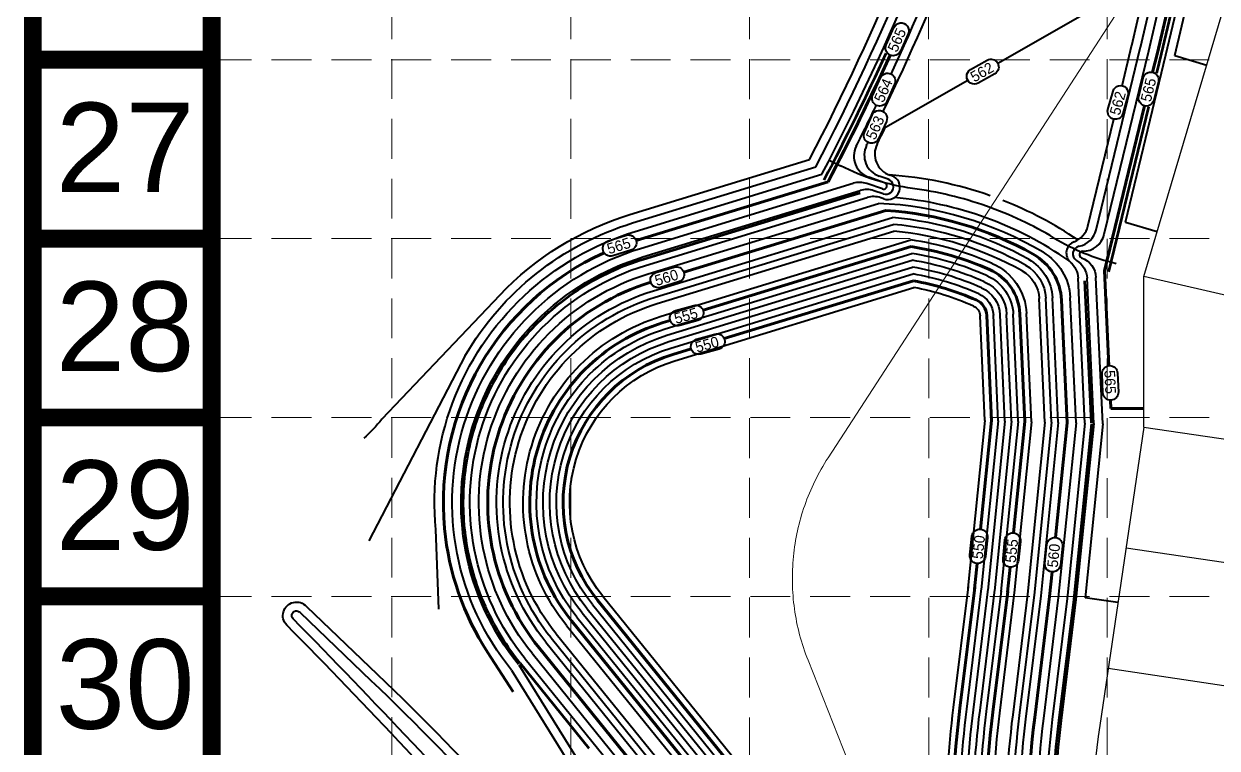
# Model space of a CAD drawing. Header units: feet. Extents: x 10084 to 13321, y 3329 to 8503.
# Drawn here: x 10084 to 10623, y 6009 to 6336 of the extents above; entities that cross this region are included whole.
import ezdxf
from ezdxf.enums import TextEntityAlignment as Align

# ---------------------------------------------------------------- set-up
doc = ezdxf.new("R2010")
doc.units = ezdxf.units.FT
doc.header["$LTSCALE"] = 40
doc.header["$MEASUREMENT"] = 0
for name, pattern in [('DASHED', [0.75, 0.5, -0.25]), ('DGN Style 3', [204.068222, 145.763016, -58.305206]), ('DGN Style 4', [233.366589, 116.610413, -58.305206, 0.145763, -58.305206]), ('HIDDEN', [0.375, 0.25, -0.125])]:
    doc.linetypes.add(name, pattern=pattern)
for name, color, linetype in [('BASE', 7, 'Continuous'), ('GRID', 254, 'DASHED'), ('Level 1', 7, 'Continuous'), ('LOT', 7, 'Continuous')]:
    doc.layers.add(name, color=color, linetype=linetype)
doc.styles.get("Standard").update_dxf_attribs({"font": 'ARIAL.TTF'})
doc.styles.add('Style-CHAR_FAST_FONT', font='CHAR_FAST_FONT.shx')

msp = doc.modelspace()

# ---------------------------------------------------------------- linework, layer by layer
at = {"layer": 'BASE', "const_width": 8.07}
for points in [[(13316.92, 3333.45), (13316.92, 8498.87), (10088.53, 8498.87), (10088.53, 3333.45)], [(13236.21, 3414.16), (13236.21, 8418.16), (10169.24, 8418.16), (10169.24, 3414.16)]]:
    msp.add_lwpolyline(points, close=True, dxfattribs=at)
for points in [[(10169.24, 6319.71), (10088.53, 6319.71)], [(10169.24, 6239), (10088.53, 6239)], [(10169.24, 6158.29), (10088.53, 6158.29)], [(10169.24, 6077.58), (10088.53, 6077.58)]]:
    msp.add_lwpolyline(points, dxfattribs=at)
at = {"layer": 'GRID', "color": 252, "linetype": 'HIDDEN', "lineweight": 0, "ltscale": 1.8}
for p, q in [((10250.68, 3737.01), (10250.25, 8415.13)), ((10331.74, 3736.99), (10330.73, 8415.09)), ((10412.2, 3736.98), (10411.46, 8414.88)), ((10493.34, 3736.97), (10492.06, 8414.76)), ((10573.32, 3736.96), (10572.98, 8415.38)), ((10169.24, 6319.71), (13236.21, 6319.71)), ((10169.24, 6239), (13236.21, 6239)), ((10169.24, 6158.29), (13236.21, 6158.29)), ((10169.24, 6077.58), (13236.21, 6077.58))]:
    msp.add_line(p, q, dxfattribs=at)
at = {"layer": 'Level 1', "color": 5, "linetype": 'Continuous', "lineweight": 40}
for p, q in [((10588.15, 6325.18), (10607.02, 6406.22)), ((10591.93, 6323.76), (10610.93, 6405.37)), ((10599.71, 6321.91), (10618.75, 6403.68)), ((10603.74, 6321.55), (10622.66, 6402.83)), ((10584.26, 6326.09), (10591.03, 6355.16)), ((10523.78, 6318.2), (10576.96, 6348.56)), ((10568.23, 6243), (10588.24, 6325.52)), ((10579.88, 6308.01), (10584.35, 6326.46)), ((10571.84, 6240.93), (10591.93, 6323.76)), ((10581.4, 6246.41), (10599.71, 6321.91)), ((10603.74, 6321.55), (10618.11, 6317.28)), ((10473.17, 6289.3), (10510.26, 6310.48)), ((10564.5, 6244.61), (10576.21, 6292.89)), ((10357.91, 6249.88), (10438.95, 6274.68)), ((10359.08, 6246.05), (10441.73, 6271.34)), ((10447.84, 6274.45), (10452.91, 6271.85)), ((10360.26, 6242.23), (10444.5, 6268.01)), ((10472.76, 6264.24), (10465.64, 6266.7)), ((10474.35, 6265.81), (10470.35, 6267.19)), ((10476.01, 6267.35), (10475.07, 6267.68)), ((10362.6, 6234.58), (10458.56, 6263.95)), ((10363.77, 6230.75), (10461.73, 6260.73)), ((10471.84, 6261.39), (10464.75, 6263.84)), ((10472.13, 6259.17), (10467.92, 6260.62)), ((10364.94, 6226.93), (10464.91, 6257.52)), ((10472.42, 6256.95), (10471.1, 6257.41)), ((10366.11, 6223.1), (10470.01, 6254.9)), ((10368.45, 6215.45), (10476.35, 6248.48)), ((10369.33, 6212.58), (10476.67, 6245.44)), ((10581.4, 6246.41), (10595.78, 6242.14)), ((10370.21, 6209.71), (10476.98, 6242.39)), ((10371.96, 6203.98), (10484.57, 6238.44)), ((10373.72, 6198.24), (10485.01, 6232.3)), ((10374.6, 6195.37), (10485.22, 6229.23)), ((10375.47, 6192.5), (10485.42, 6226.15)), ((10376.35, 6189.63), (10485.61, 6223.07)), ((10563.13, 6155.7), (10560.1, 6221.18)), ((10567.14, 6155.59), (10564.11, 6221.08)), ((10571.15, 6155.48), (10568.09, 6221.47)), ((10299.15, 6213.53), (10245.91, 6157.53)), ((10378.11, 6183.9), (10485.97, 6216.91)), ((10545.09, 6156.2), (10542.5, 6212.01)), ((10548.09, 6156.11), (10545.5, 6212.14)), ((10551.1, 6156.03), (10548.5, 6212.28)), ((10559.12, 6155.81), (10556.5, 6212.48)), ((10518.02, 6156.93), (10515.84, 6204.22)), ((10524.04, 6156.77), (10521.83, 6204.5)), ((10527.05, 6156.69), (10524.83, 6204.64)), ((10530.05, 6156.61), (10527.82, 6204.78)), ((10533.06, 6156.52), (10530.82, 6204.91)), ((10539.07, 6156.36), (10536.81, 6205.19)), ((10283.61, 6186.19), (10240.13, 6102.57)), ((10518.02, 6156.93), (10510.36, 6081.21)), ((10524.04, 6156.77), (10516.33, 6080.6)), ((10527.05, 6156.69), (10519.31, 6080.3)), ((10530.05, 6156.61), (10522.3, 6080)), ((10533.06, 6156.52), (10525.28, 6079.7)), ((10539.07, 6156.36), (10531.25, 6079.09)), ((10545.09, 6156.2), (10537.22, 6078.49)), ((10548.09, 6156.11), (10540.21, 6078.18)), ((10551.1, 6156.03), (10543.19, 6077.88)), ((10559.12, 6155.81), (10551.14, 6076.99)), ((10563.13, 6155.7), (10555.12, 6076.55)), ((10567.14, 6155.59), (10559.09, 6076.1)), ((10571.15, 6155.48), (10563.2, 6076.96)), ((10271.73, 6071.75), (10270.28, 6107.78)), ((10345.64, 6077.67), (10455.31, 5942.21)), ((10510.44, 6081.91), (10503.75, 6027.46)), ((10516.39, 6081.18), (10509.7, 6026.73)), ((10519.37, 6080.81), (10512.68, 6026.36)), ((10522.35, 6080.44), (10515.66, 6026)), ((10525.33, 6080.08), (10518.64, 6025.63)), ((10531.28, 6079.35), (10524.59, 6024.9)), ((10537.24, 6078.61), (10530.55, 6024.17)), ((10540.21, 6078.25), (10533.52, 6023.8)), ((10543.19, 6077.88), (10536.5, 6023.43)), ((10338.65, 6072.01), (10448.32, 5936.54)), ((10340.98, 6073.9), (10450.65, 5938.43)), ((10551.14, 6076.99), (10544.44, 6022.46)), ((10555.12, 6076.55), (10548.41, 6021.97)), ((10559.09, 6076.1), (10552.38, 6021.48)), ((10578.04, 6074.76), (10563.2, 6076.96)), ((10333.98, 6068.23), (10443.65, 5932.77)), ((10336.31, 6070.12), (10445.98, 5934.66)), ((10329.32, 6064.46), (10438.99, 5928.99)), ((10319.99, 6056.91), (10429.66, 5921.44)), ((10322.32, 6058.8), (10431.99, 5923.33)), ((10324.66, 6060.68), (10434.33, 5925.22)), ((10313.77, 6051.87), (10423.44, 5916.41)), ((10307.71, 6046.65), (10338.75, 5996.69)), ((10310.67, 6049.36), (10420.34, 5913.89)), ((10304.45, 6044.32), (10335.35, 5994.58))]:
    msp.add_line(p, q, dxfattribs=at)
at = {"layer": 'Level 1', "color": 5, "linetype": 'Continuous', "lineweight": 70}
for p, q in [((10595.82, 6322.84), (10614.84, 6404.52)), ((10593.69, 6314.07), (10595.82, 6322.84)), ((10571.96, 6224.45), (10590.02, 6298.94)), ((10360.65, 6238.16), (10447.27, 6264.67)), ((10382.17, 6223.83), (10473.28, 6251.72)), ((10390.93, 6206.65), (10484.79, 6235.37)), ((10573.94, 6181.65), (10571.96, 6224.45)), ((10400.4, 6193.86), (10485.79, 6219.99)), ((10555.11, 6155.92), (10552.55, 6211.29)), ((10372.84, 6201.11), (10376.05, 6202.09)), ((10521.03, 6156.85), (10518.83, 6204.36)), ((10536.07, 6156.44), (10533.82, 6205.05)), ((10377.23, 6186.76), (10385.53, 6189.31)), ((10574.83, 6162.36), (10574.66, 6166.1)), ((10589.77, 6162.36), (10574.83, 6162.36)), ((10521.03, 6156.85), (10516.08, 6107.89)), ((10536.07, 6156.44), (10530.98, 6106.21)), ((10555.11, 6155.92), (10549.86, 6104.08)), ((10514.51, 6092.4), (10513.34, 6080.9)), ((10529.42, 6090.72), (10528.27, 6079.39)), ((10548.3, 6088.59), (10547.17, 6077.44)), ((10513.42, 6081.54), (10506.73, 6027.09)), ((10528.3, 6079.71), (10521.61, 6025.26)), ((10547.17, 6077.44), (10540.47, 6022.95)), ((10343.31, 6075.78), (10452.98, 5940.32)), ((10331.65, 6066.35), (10441.32, 5930.88)), ((10293.64, 6052.42), (10305.2, 6034.56)), ((10316.88, 6054.39), (10426.55, 5918.93))]:
    msp.add_line(p, q, dxfattribs=at)
at = {"layer": 'Level 1', "color": 5, "linetype": 'DGN Style 3', "lineweight": 53}
for p, q in [((10597.73, 6322.4), (10616.75, 6404.08)), ((10595.6, 6313.61), (10597.73, 6322.38)), ((10573.87, 6223.98), (10591.93, 6298.47)), ((10364.06, 6229.79), (10456.7, 6258.15)), ((10456.7, 6258.15), (10461.71, 6259.68)), ((10566.13, 6155.84), (10563.16, 6220.02)), ((10566.11, 6155.4), (10558.1, 6076.24)), ((10558.1, 6076.18), (10551.39, 6021.61)), ((10308.34, 6047.47), (10339.41, 6009.08))]:
    msp.add_line(p, q, dxfattribs=at)
at = {"layer": 'Level 1', "color": 5, "linetype": 'DGN Style 4', "lineweight": 0, "flags": 128}
msp.add_lwpolyline([(10383.02, 4417.29), (10357.22, 4464.9), (10348.92, 4476.64), (10350.27, 4482), (10361.98, 4504.31), (10365.95, 4517.21), (10365, 4530.49), (10360.26, 4543.29), (10356.43, 4548.43), (10353.41, 4561), (10358.84, 4581.6), (10352.24, 4597.04), (10340.12, 4616.39), (10338.56, 4624.19), (10337.46, 4634.69), (10340.98, 4648.48), (10348.46, 4663.24), (10353.26, 4668.28), (10367.58, 4667.19), (10380.29, 4662.8), (10388.63, 4662.8), (10400.23, 4670.54), (10402.57, 4688.47), (10397.97, 4710.36), (10397.54, 4715.05), (10407.58, 4753.66), (10405.68, 4787.24), (10399.89, 4813.86), (10398.63, 4831.42), (10391.61, 4854.93), (10390.47, 4857.75), (10404.96, 4907.14), (10407.03, 4919.55), (10407.3, 4946.66), (10405.36, 4949.01), (10393.89, 4958), (10390.94, 4962.57), (10385.7, 4975.14), (10367.22, 4996.07), (10365.12, 4999.13), (10362.08, 5007.07), (10364.98, 5016.33), (10377.97, 5024.34), (10388.9, 5028.49), (10434.57, 5044.68), (10442.06, 5047.79), (10440.75, 5092.62), (10429, 5096.65), (10397.03, 5092.57), (10393.89, 5092.49), (10379.64, 5095.86), (10362.17, 5103.54), (10352.93, 5107.61), (10349.4, 5111.22), (10345.33, 5121.1), (10344.87, 5126.73), (10345.64, 5138.64), (10352.32, 5152.12), (10339.86, 5178.8), (10334.98, 5191.66), (10329.62, 5207), (10328.65, 5223.44), (10328.1, 5236.03), (10327.56, 5244.34), (10327.8, 5250.53), (10328.18, 5254.82), (10328.3, 5255.91), (10334.35, 5259.39), (10352.91, 5267.02), (10359.98, 5268.53), (10361.77, 5267.81), (10369.64, 5261.65), (10381.08, 5262.43), (10410.29, 5271.06), (10411.96, 5272.03), (10413.04, 5274.66), (10413.37, 5278.87), (10407.31, 5286.76), (10412.4, 5296.86), (10429.54, 5313.5), (10460.69, 5322.47, 0.526006), (10474.6, 5367.54), (10468.81, 5374.75), (10462.02, 5385.96), (10461.6, 5390.51), (10462.64, 5403.36), (10465.16, 5408.55), (10477.58, 5435.89, 0.219227), (10496.42, 5518.4), (10485.55, 5570.13, -0.040843), (10481.92, 5598.95), (10478.83, 5669.48, -0.248738), (10491.96, 5697.1), (10491.96, 5697.1, 0), (10491.96, 5697.1), (10524.93, 5721.61), (10533.96, 5748.05, 0.143258), (10535.2, 5776.1), (10521.01, 5833.06, 0.033522), (10508.71, 5871.31), (10438.22, 6048.76, -0.243018), (10447.26, 6140.1), (10578.7, 6342.73, 0.090209), (10592.49, 6375.76), (10681.21, 6780.89, 0.136381), (10678.24, 6834.37), (10658.16, 6893.64, -0.103944), (10653.26, 6934.48), (10655.92, 6964.74, -0.039323), (10661.12, 6995.72, 0.042401), (10666.52, 7029.14), (10684.75, 7270.54, -0.008679), (10687.97, 7305.11), (10701.34, 7426.03, 0.012694), (10705.63, 7476.62), (10736.5, 7996.01, 0.187552), (10683.2, 8161.58), (10666.07, 8182.66)], format="xyb", dxfattribs=at)
at = {"layer": 'Level 1', "color": 5, "linetype": 'Continuous', "lineweight": 40, "flags": 128}
for points in [[(10483.39, 6331.43), (10479.89, 6323.6), (10479.89, 6323.6), (10479.89, 6323.6, -1), (10473.5, 6326.46), (10473.5, 6326.46), (10473.5, 6326.46), (10477, 6334.29), (10477, 6334.29), (10477, 6334.29, -1), (10483.39, 6331.43)], [(10522.48, 6313.42), (10515.04, 6309.17), (10515.04, 6309.17), (10515.04, 6309.17, -1), (10511.56, 6315.25), (10511.56, 6315.25), (10511.56, 6315.25), (10519.01, 6319.5), (10519.01, 6319.5), (10519.01, 6319.5, -1), (10522.48, 6313.42)], [(10596.27, 6309.84), (10594.25, 6301.51), (10594.25, 6301.51), (10594.25, 6301.51, -1), (10587.45, 6303.16), (10587.45, 6303.16), (10587.45, 6303.16), (10589.47, 6311.49), (10589.47, 6311.49), (10589.47, 6311.49, -1), (10596.27, 6309.84)], [(10477.29, 6308.72), (10473.79, 6300.9), (10473.79, 6300.9), (10473.79, 6300.9, -1), (10467.4, 6303.76), (10467.4, 6303.76), (10467.4, 6303.76), (10470.9, 6311.58), (10470.9, 6311.58), (10470.9, 6311.58, -1), (10477.29, 6308.72)], [(10582.55, 6303.64), (10580.25, 6295.38), (10580.25, 6295.38), (10580.25, 6295.38, -1), (10573.51, 6297.26), (10573.51, 6297.26), (10573.51, 6297.26), (10575.81, 6305.52), (10575.81, 6305.52), (10575.81, 6305.52, -1), (10582.55, 6303.64)], [(10473.57, 6291.9), (10470.07, 6284.08), (10470.07, 6284.08), (10470.07, 6284.08, -1), (10463.68, 6286.93), (10463.68, 6286.93), (10463.68, 6286.93), (10467.18, 6294.76), (10467.18, 6294.76), (10467.18, 6294.76, -1), (10473.57, 6291.9)], [(10358.33, 6233.79), (10350.13, 6231.28), (10350.13, 6231.28), (10350.13, 6231.28, -1), (10348.09, 6237.98), (10348.08, 6237.98), (10348.08, 6237.98), (10356.28, 6240.49), (10356.28, 6240.49), (10356.28, 6240.49, -1), (10358.33, 6233.79)], [(10379.85, 6219.46), (10371.65, 6216.95), (10371.65, 6216.95), (10371.65, 6216.95, -1), (10369.6, 6223.65), (10369.6, 6223.65), (10369.6, 6223.65), (10377.8, 6226.16), (10377.8, 6226.16), (10377.8, 6226.16, -1), (10379.85, 6219.46)], [(10388.59, 6202.12), (10380.34, 6199.78), (10380.34, 6199.78), (10380.34, 6199.78, -1), (10378.43, 6206.51), (10378.43, 6206.51), (10378.43, 6206.51), (10386.67, 6208.86), (10386.67, 6208.86), (10386.67, 6208.86, -1), (10388.59, 6202.12)], [(10398.11, 6189.18), (10389.87, 6186.83), (10389.87, 6186.83), (10389.87, 6186.83, -1), (10387.96, 6193.57), (10387.96, 6193.57), (10387.96, 6193.57), (10396.2, 6195.91), (10396.2, 6195.91), (10396.2, 6195.91, -1), (10398.12, 6189.17)], [(10571.25, 6169.45), (10570.86, 6178.01), (10570.86, 6178.01), (10570.86, 6178.01, -1), (10577.86, 6178.33), (10577.86, 6178.33), (10577.86, 6178.33), (10578.24, 6169.76), (10578.24, 6169.76), (10578.24, 6169.76, -1), (10571.25, 6169.45)], [(10519.14, 6104.05), (10518.24, 6095.52), (10518.24, 6095.52), (10518.24, 6095.52, -1), (10511.28, 6096.25), (10511.28, 6096.25), (10511.28, 6096.25), (10512.17, 6104.78), (10512.17, 6104.78), (10512.17, 6104.78, -1), (10519.14, 6104.05)], [(10534.04, 6102.37), (10533.15, 6093.85), (10533.15, 6093.85), (10533.15, 6093.85, -1), (10526.19, 6094.58), (10526.19, 6094.58), (10526.19, 6094.58), (10527.08, 6103.1), (10527.08, 6103.1), (10527.08, 6103.1, -1), (10534.04, 6102.37)], [(10552.98, 6100.24), (10552.09, 6091.71), (10552.09, 6091.71), (10552.09, 6091.71, -1), (10545.12, 6092.44), (10545.12, 6092.44), (10545.12, 6092.44), (10546.02, 6100.97), (10546.02, 6100.97), (10546.02, 6100.97, -1), (10552.98, 6100.24)]]:
    msp.add_lwpolyline(points, format="xyb", dxfattribs=at)
for points in [[(10211.94, 6073.03), (10243.8, 6042.53), (10243.8, 6042.53, -0.032453), (10360.15, 5915.67), (10360.15, 5915.67, -0.83675), (10351.31, 5905.5), (10351.31, 5905.5), (10309.72, 5951.47), (10309.72, 5951.47, 0.010146), (10203.09, 6064.64), (10203.09, 6064.64, -1.016753), (10211.94, 6073.03)], [(10209.06, 6070.26), (10241.03, 6039.64), (10241.03, 6039.64, -0.032453), (10357.04, 5913.16), (10357.04, 5913.16, -0.768606), (10353.78, 5908.72), (10353.78, 5908.72), (10312.68, 5954.16), (10312.68, 5954.16, 0.010146), (10205.95, 6067.44), (10205.95, 6067.44, -1.040091), (10209.06, 6070.26)]]:
    msp.add_lwpolyline(points, format="xyb", close=True, dxfattribs=at)
at = {"layer": 'Level 1', "color": 5, "linetype": 'Continuous', "lineweight": 40}
for centre, radius, start, end in [((9418.05, 6804.07), 1150, 332.59093, 342.50396), ((9418.05, 6804.07), 1154, 332.50744, 342.50396), ((9418.05, 6804.07), 1158, 332.42441, 342.50396), ((9418.05, 6804.07), 1170, 334.28137, 342.50396), ((9418.05, 6804.07), 1166, 335.10581, 342.50396), ((9418.05, 6804.07), 1166, 333.32649, 334.34127), ((9418.05, 6804.07), 1174, 333.57353, 333.99336), ((9418.05, 6804.07), 1170, 333.45043, 333.51982), ((10468.9, 6276.16), 10, 153.3265, 250.953), ((10473.62, 6276.64), 10, 153.4504, 250.9529), ((10478.33, 6277.13), 10, 153.5735, 250.9533), ((10473.27, 6262.48), 3.5, 250.9532, 72.1071), ((10474.22, 6262.15), 5.5, 250.9534, 70.9532), ((10463.05, 6095.54), 172.61, 70.5997, 86.0731), ((10461.49, 6254.38), 10, 70.9531, 107.0172), ((10464.66, 6251.17), 10, 70.9533, 107.0172), ((10472.33, 6262.81), 1.5, 250.9502, 73.3145), ((10463.05, 6095.54), 167.61, 70.5997, 82.3568), ((10467.83, 6247.96), 10, 70.9539, 107.0172), ((10463.05, 6095.54), 162.61, 55.1539, 85.0066), ((10463.05, 6095.54), 172.61, 55.8547, 68.5593), ((10463.05, 6095.54), 159.51, 59.4001, 87.5006), ((10463.05, 6095.54), 167.61, 59.039, 70.5997), ((10463.05, 6095.54), 153.51, 60.8887, 85.0305), ((10463.05, 6095.54), 150.51, 60.8887, 84.8097), ((10554.78, 6246.97), 10, 290.5999, 346.3688), ((10463.05, 6095.54), 147.51, 60.8887, 84.5822), ((10600.73, 6325.02), 100, 239.039, 256.3688), ((10558.51, 6245.36), 10, 281.4098, 346.3689), ((10562.12, 6243.28), 10, 269.9901, 346.3688), ((10463.05, 6095.54), 144.51, 66.219, 81.4371), ((10560.24, 6232.46), 5.5, 110.5999, 229.2016), ((10561.18, 6232.12), 3.5, 101.4098, 238.4613), ((10463.05, 6095.54), 138.51, 66.219, 80.8793), ((10463.05, 6095.54), 135.51, 66.219, 80.5864), ((10562.12, 6231.78), 1.5, 89.9901, 249.5601), ((10463.05, 6095.54), 132.51, 66.219, 80.2834), ((10463.05, 6095.54), 129.51, 66.219, 79.9698), ((10463.05, 6095.54), 123.51, 66.219, 79.3078), ((10996.66, 5966.9), 496.62, 172.9955, 186.3001), ((10996.66, 5966.9), 490.62, 172.9955, 186.8653), ((10996.66, 5966.9), 487.62, 172.9955, 187.1578), ((10996.66, 5966.9), 484.62, 172.9955, 187.4572), ((10996.66, 5966.9), 481.62, 172.9955, 187.7639), ((10996.66, 5966.9), 475.62, 172.9955, 188.2793), ((10996.66, 5966.9), 469.62, 172.9955, 188.4592), ((10996.66, 5966.9), 466.62, 172.9955, 188.6818), ((10996.66, 5966.9), 463.62, 172.9955, 188.9126), ((10996.66, 5966.9), 455.62, 172.9955, 191.0904), ((10996.66, 5966.9), 451.62, 172.9955, 191.1037), ((10996.66, 5966.9), 447.62, 172.9955, 189.4413)]:
    msp.add_arc(centre, radius, start, end, dxfattribs=at)
at = {"layer": 'Level 1', "color": 5, "linetype": 'DGN Style 3', "lineweight": 53}
for centre, radius, start, end in [((9418.05, 6804.07), 1160.04, 332.34183, 335.48055), ((10996.66, 5966.9), 448.62, 172.9955, 189.434)]:
    msp.add_arc(centre, radius, start, end, dxfattribs=at)
at = {"layer": 'Level 1', "color": 5, "linetype": 'Continuous', "lineweight": 70}
for centre, radius, start, end in [((9418.05, 6804.07), 1162, 332.34183, 335.48055), ((10463.05, 6095.54), 156.51, 60.6186, 86.2541), ((10463.05, 6095.54), 141.51, 66.219, 81.1627), ((10463.05, 6095.54), 126.51, 66.219, 79.6448), ((10996.66, 5966.9), 493.62, 172.9955, 183.6917), ((10996.66, 5966.9), 478.62, 172.9955, 182.9556), ((10996.66, 5966.9), 459.62, 172.9955, 184.3673)]:
    msp.add_arc(centre, radius, start, end, dxfattribs=at)
at = {"layer": 'Level 1', "color": 5, "linetype": 'Continuous', "lineweight": 40, "extrusion": (0, 0, -1)}
for centre, radius, start, end in [((-10498.65, 6360.77), 100, 277.6432, 297.2166), ((-10397.72, 6119.83), 136, 43.5514, 72.983), ((-10397.72, 6119.83), 132, 30.1825, 72.9825), ((-10397.72, 6119.83), 128, 20.5587, 72.9833), ((-10397.72, 6119.83), 120, 321.007, 72.9828), ((-10397.72, 6119.83), 116, 321.0068, 72.9828), ((-10527.52, 6211.31), 21, 119.1113, 177.3506), ((-10531.52, 6211.32), 25, 120.5999, 177.3501), ((-10550.11, 6220.72), 10, 130.7984, 177.3501), ((-10554.12, 6220.62), 10, 121.5387, 177.3501), ((-10558.11, 6221.01), 10, 110.4399, 177.3501), ((-10397.72, 6119.83), 112, 321.0066, 72.9828), ((-10397.72, 6119.83), 108, 321.0073, 72.9828), ((-10510.84, 6203.99), 26, 113.781, 177.3511), ((-10527.52, 6211.31), 15, 119.1113, 177.3501), ((-10527.52, 6211.31), 18, 119.1113, 177.351), ((-10510.84, 6203.99), 17, 113.781, 177.3512), ((-10510.84, 6203.99), 20, 113.781, 177.3513), ((-10397.72, 6119.83), 100, 321.0073, 72.9828), ((-10397.72, 6119.83), 97, 321.0073, 72.9828), ((-10510.84, 6203.99), 11, 113.781, 177.351), ((-10510.84, 6203.99), 14, 113.781, 177.3508), ((-10397.72, 6119.83), 94, 321.0073, 72.9828), ((-10510.84, 6203.99), 5, 113.781, 177.3501), ((-10397.72, 6119.83), 88, 321.0073, 72.9828), ((-10397.72, 6119.83), 82, 321.0073, 72.9828), ((-10397.72, 6119.83), 79, 321.0073, 72.9828), ((-10397.72, 6119.83), 76, 321.0073, 72.9828), ((-10397.72, 6119.83), 73, 321.0073, 72.9828), ((-10397.72, 6119.83), 67, 321.0073, 72.9828), ((-10397.72, 6119.83), 128, 354.5989, 20.5587), ((-10198.66, 6193.7), 59.5, 217.4353, 228.785)]:
    msp.add_arc(centre, radius, start, end, dxfattribs=at)
at = {"layer": 'Level 1', "color": 5, "linetype": 'Continuous', "lineweight": 70, "extrusion": (0, 0, -1)}
for centre, radius, start, end in [((-10397.72, 6119.83), 124, 72.6093, 72.9828), ((-10397.72, 6119.83), 124, 354.5989, 65.4696), ((-10527.58, 6210.14), 25, 119.3814, 177.3501), ((-10510.84, 6203.99), 23, 113.781, 177.3511), ((-10397.72, 6119.83), 104, 321.0073, 72.9828), ((-10510.84, 6203.99), 8, 113.781, 177.3494), ((-10397.72, 6119.83), 85, 321.0073, 72.9828), ((-10397.72, 6119.83), 70, 321.0073, 72.9828), ((-10397.72, 6119.83), 124, 327.0526, 354.5989)]:
    msp.add_arc(centre, radius, start, end, dxfattribs=at)
at = {"layer": 'Level 1', "color": 5, "linetype": 'DGN Style 3', "lineweight": 53, "extrusion": (0, 0, -1)}
msp.add_arc((-10397.72, 6119.83), 115, 321.0066, 72.9828, dxfattribs=at)
at = {"layer": 'LOT', "color": 7}
for p, q in [((10589.77, 6221.91), (10633.39, 6368.67)), ((10702.42, 6195.87), (10589.77, 6221.91)), ((10589.77, 6153.93), (10589.77, 6221.91)), ((10589.77, 6153.93), (10569.81, 6019.24)), ((10589.77, 6153.93), (10703.53, 6137.07)), ((10581.71, 6099.52), (10695.47, 6082.66)), ((10573.65, 6045.11), (10687.4, 6028.26))]:
    msp.add_line(p, q, dxfattribs=at)
msp.add_arc((10997.76, 5955.82), 432.62, 171.5706, 192.6579, dxfattribs=at)

# ---------------------------------------------------------------- texts
at = {"layer": 'BASE'}
for s, p in [('27', (10130.18, 6280.14)), ('28', (10130.18, 6199.43)), ('29', (10130.18, 6118.73)), ('30', (10130.18, 6038.02))]:
    msp.add_text(s, height=40.355, dxfattribs=at).set_placement(p, align=Align.MIDDLE_CENTER)
at = {"layer": 'Level 1', "color": 5, "linetype": 'Continuous', "lineweight": 40, "style": 'Style-CHAR_FAST_FONT'}
for s, rotation, p in [('565', 65.8963, (10473.91, 6324.7)), ('562', 29.728, (10510.86, 6313.58)), ('564', 65.8963, (10467.81, 6301.99)), ('565', 76.3691, (10588.18, 6301.5)), ('562', 74.4528, (10574.18, 6295.58)), ('563', 65.8963, (10464.09, 6285.17)), ('565', 17.017, (10347.03, 6236.5)), ('560', 17.0171, (10368.55, 6222.17)), ('555', 15.863, (10377.35, 6205.06)), ('550', 15.863, (10386.87, 6192.11)), ('565', 272.57, (10576.69, 6179.72)), ('550', 84.0117, (10512.23, 6094.71)), ('555', 84.0117, (10527.13, 6093.03)), ('560', 84.0117, (10546.07, 6090.89))]:
    msp.add_text(s, height=4.8, rotation=rotation, dxfattribs=at).set_placement(p, align=Align.TOP_LEFT)

doc.saveas('drawing.dxf')
